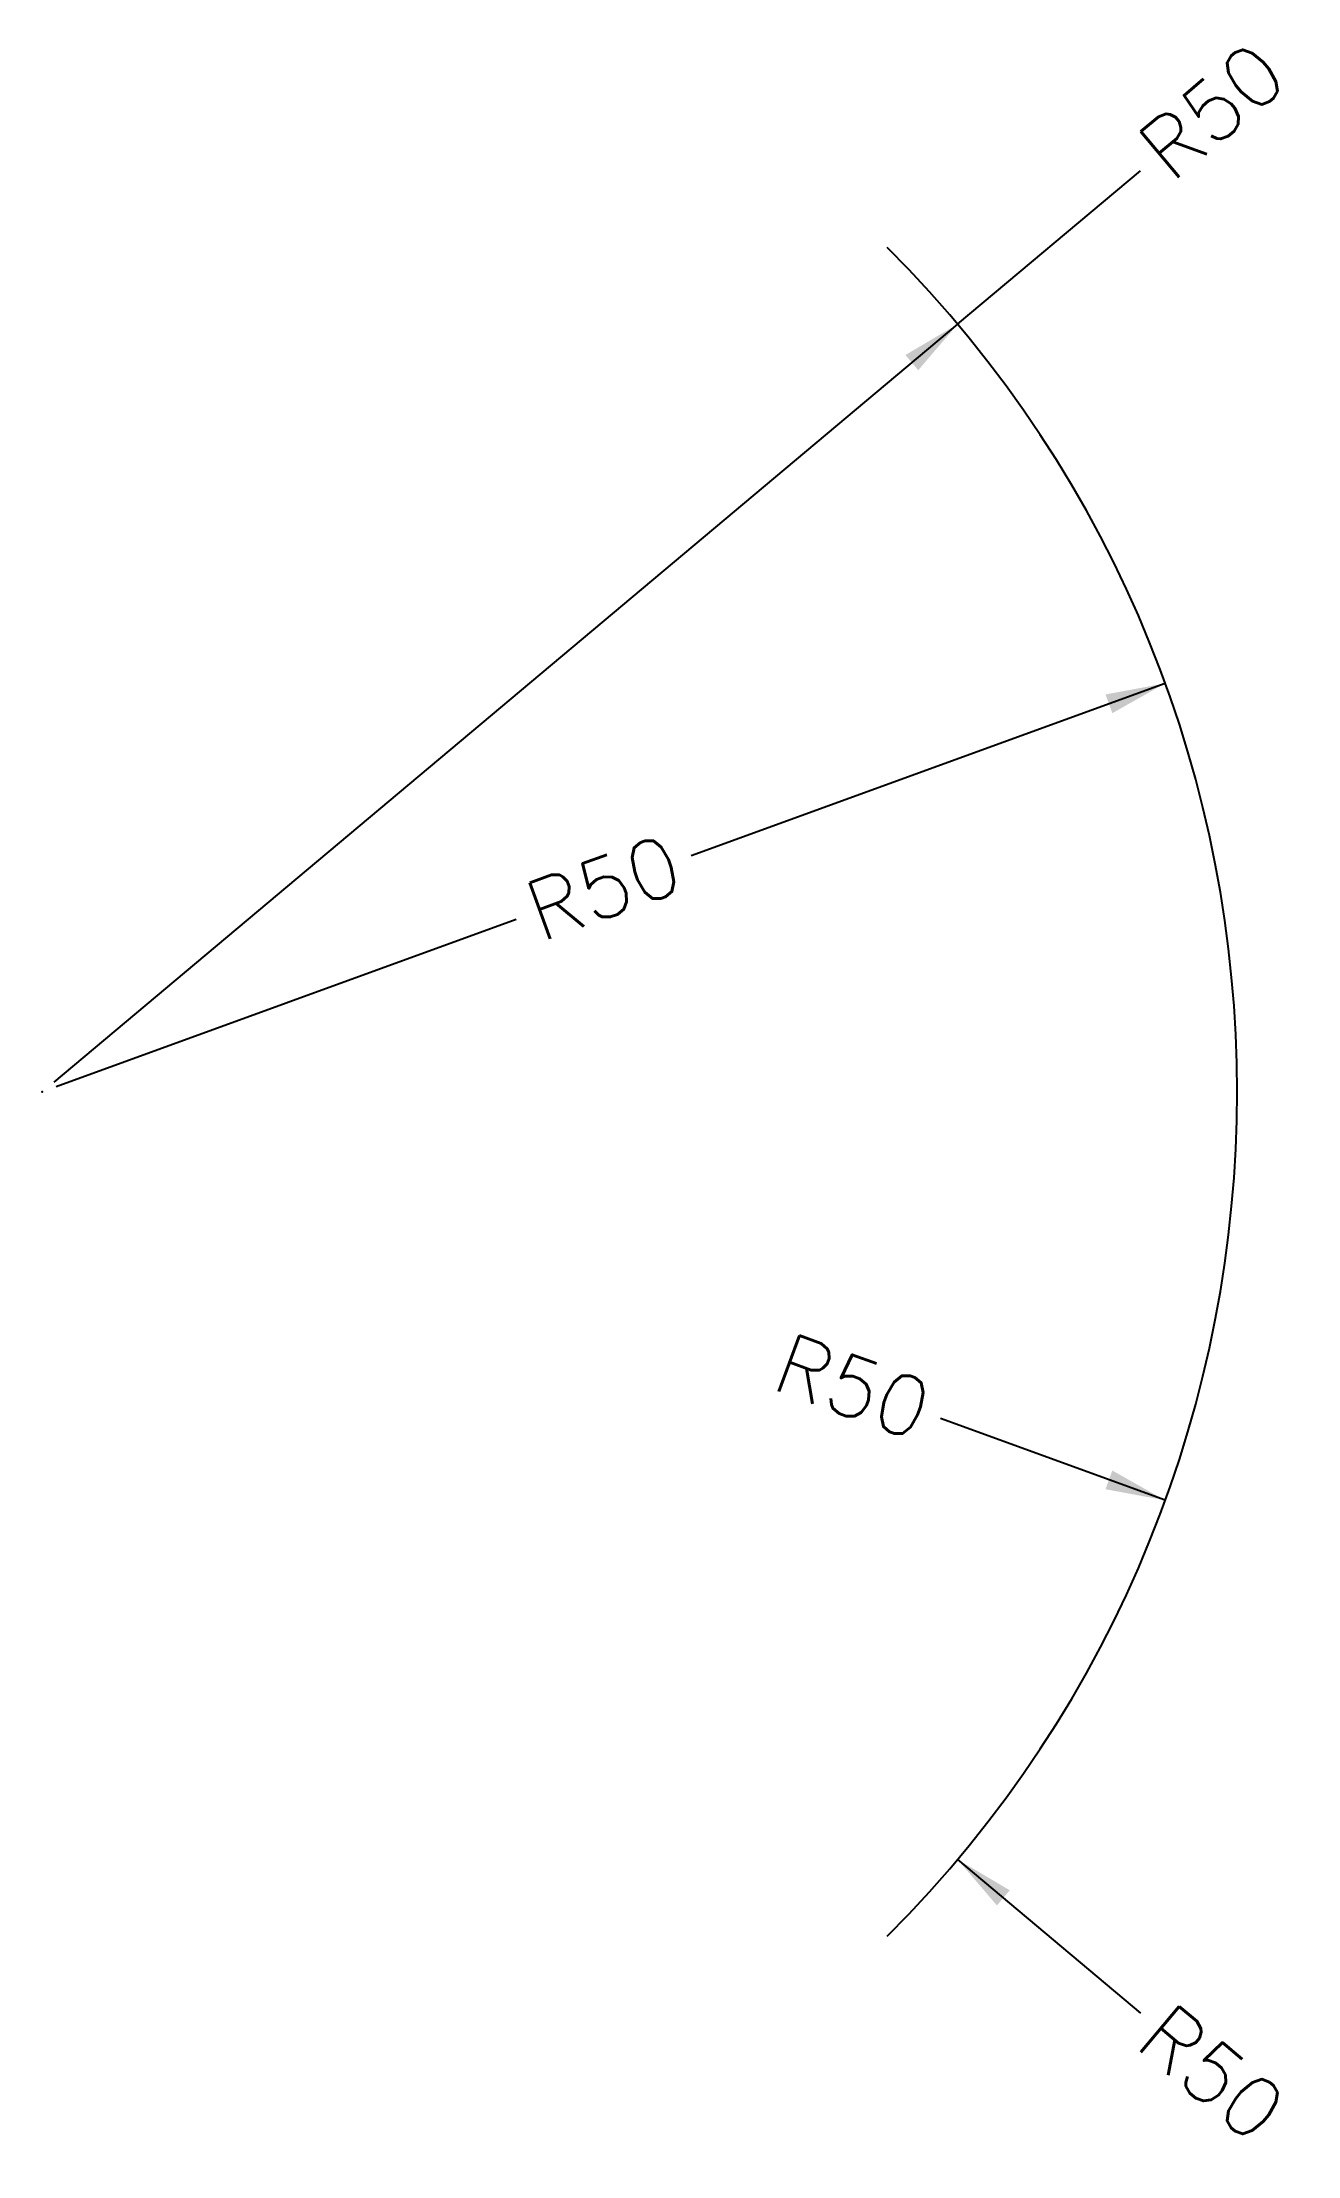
# Model space of a CAD drawing. Extents: x 10 to 62.5, y -34.5 to 53.9.
import ezdxf
from ezdxf.enums import TextEntityAlignment as Align

# ---------------------------------------------------------------- set-up
doc = ezdxf.new("R2010")
doc.units = 0
doc.layers.get('0').update_dxf_attribs({"linetype": 'CONTINUOUS'})
doc.layers.add('Dimension', color=94, linetype='CONTINUOUS')
doc.styles.get("Standard").update_dxf_attribs({"font": 'SIMPLEX'})
doc.dimstyles.get("Standard").update_dxf_attribs({"dimtxt": 2.5, "dimasz": 2.5, "dimexe": 1.25, "dimexo": 0.625, "dimtad": 0, "dimzin": 0, "dimcen": 2.5, "dimazin": 3, "dimtfac": 1, "dimtmove": 0, "dimatfit": 3})

# ---------------------------------------------------------------- blocks, each defined once
blk = doc.blocks.new('*D1')
at = {"layer": 'Dimension'}
blk.add_line((48.302222, -22.13938), (55.962667, -28.567257), dxfattribs=at)
blk.add_solid([(49.949505, -24.065535), (50.485161, -23.427164), (48.302222, -22.13938)], dxfattribs=at)
blk.add_text('R50', height=2.5, rotation=-40, dxfattribs=at).set_placement((58.95024, -31.074128), align=Align.MIDDLE_CENTER)
blk = doc.blocks.new('*D2')
at = {"layer": 'Dimension'}
blk.add_line((56.984631, -7.101007), (47.587705, -3.680806), dxfattribs=at)
blk.add_solid([(54.777908, -5.854418), (54.492891, -6.637495), (56.984631, -7.101007)], dxfattribs=at)
blk.add_text('R50', height=2.5, rotation=340, dxfattribs=at).set_placement((43.922904, -2.346927), align=Align.MIDDLE_CENTER)
blk = doc.blocks.new('*D3')
at = {"layer": 'Dimension'}
for q in [(55.962667, 48.567257), (10.478778, 10.401742)]:
    blk.add_line((48.302222, 42.13938), q, dxfattribs=at)
blk.add_point((10, 10), dxfattribs=at)
blk.add_solid([(46.119283, 40.851597), (46.654939, 40.213226), (48.302222, 42.13938)], dxfattribs=at)
blk.add_text('R50', height=2.5, rotation=40, dxfattribs=at).set_placement((58.95024, 51.074128), align=Align.MIDDLE_CENTER)
blk = doc.blocks.new('*D4')
at = {"layer": 'Dimension'}
for p, q in [((56.984631, 27.101007), (37.157117, 19.884382)), ((56.984631, 27.101007), (56.984631, 27.101007)), ((29.827514, 17.216625), (10.587308, 10.213763))]:
    blk.add_line(p, q, dxfattribs=at)
blk.add_point((10, 10), dxfattribs=at)
blk.add_solid([(54.492891, 26.637495), (54.777908, 25.854418), (56.984631, 27.101007)], dxfattribs=at)
blk.add_text('R50', height=2.5, rotation=20, dxfattribs=at).set_placement((33.492316, 18.550504), align=Align.MIDDLE_CENTER)

msp = doc.modelspace()

# ---------------------------------------------------------------- linework, layer by layer
msp.add_arc((10, 10), 50, -45, 45)

# ---------------------------------------------------------------- dimensions: what is measured, and where the dimension line sits
at = {"layer": 'Dimension'}
for mpoint, picture, middle in [((48.302, 42.139), '*D3', (58.95, 51.074)), ((56.985, 27.101), '*D4', (33.492, 18.551)), ((48.302, -22.139), '*D1', (58.95, -31.074)), ((56.985, -7.101), '*D2', (43.923, -2.347))]:
    dim = msp.add_radius_dim(center=(10, 10), mpoint=mpoint, dimstyle='STANDARD', dxfattribs=at)
    dim.commit()
    dim.dimension.update_dxf_attribs({"geometry": picture, "text_midpoint": middle})

doc.saveas('drawing.dxf')
